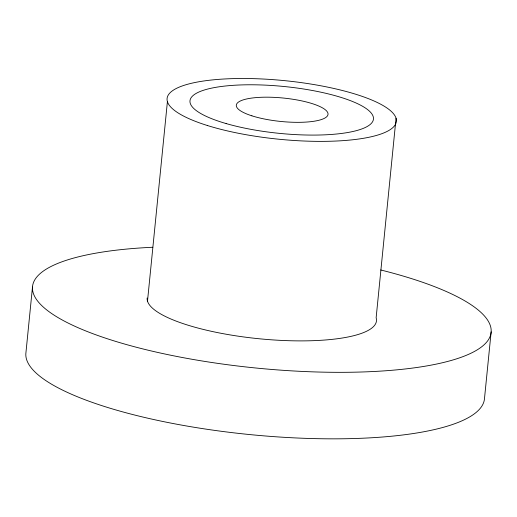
<?xml version="1.0" encoding="UTF-8"?>
<svg xmlns="http://www.w3.org/2000/svg" width="517" height="517" viewBox="0 0 517 517"><rect width="100%" height="100%" fill="white"/><g stroke="black" fill="none" stroke-linecap="round" stroke-linejoin="round"><path stroke-width="0.78" d="M32.487 287.064L25.85 353.57A230.427 58.86 5.7 0 0 251.294 434.719A230.427 58.86 5.7 0 0 484.513 398.336L491.15 331.83M147.5 301.133L167.411 101.616M396.054 118.251L376.137 317.761A115.213 29.43 5.7 0 1 264.924 339.294A115.213 29.43 5.7 0 1 147.171 298.012M380.68 269.958A230.427 58.86 5.7 0 1 434.009 364.569A230.427 58.86 5.7 0 1 82.365 329.542A230.427 58.86 5.7 0 1 152.786 247.255M207.323 125.495A115.213 29.43 5.7 0 0 394.51 125.812A115.213 29.43 5.7 0 0 243.358 78.494A115.213 29.43 5.7 0 0 207.323 125.495M226.116 123.563A92.175 23.543 5.7 0 0 372.731 121.43A92.175 23.543 5.7 0 0 246.35 84.807A92.175 23.543 5.7 0 0 226.116 123.563M251.902 115.827A46.084 11.775 5.7 0 0 327.151 116.267A46.084 11.775 5.7 0 0 267.431 97.183A46.084 11.775 5.7 0 0 251.902 115.827"/></g></svg>
